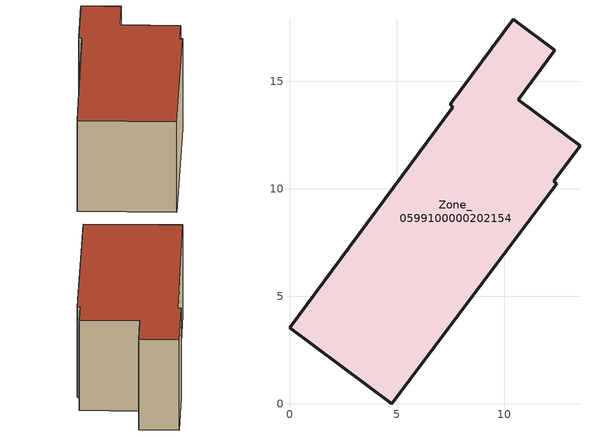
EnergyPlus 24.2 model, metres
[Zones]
Zone_0599100000202154
 floor ground (C_G): 7.6,13.79 7.48,13.94 10.42,17.89 12.35,16.45 10.64,14.15 13.52,12.01 12.3,10.36 12.43,10.24 4.75,0 0,3.54 z1.15
 wall outside (C_F): 12.3,10.36 13.52,12.01 10.64,14.15 12.35,16.45 10.42,17.89 7.48,13.94 7.6,13.79 0,3.54 4.75,0 12.43,10.24 12.3,10.36 z1.15:6.95
 roof outside (C_R): 4.75,0 12.43,10.24 12.3,10.36 13.52,12.01 10.64,14.15 12.35,16.45 10.42,17.89 7.48,13.94 7.6,13.79 0,3.54 z6.95
[BUILDING]
Pand.0599100000202154: North Axis=0; Terrain=City; Loads Convergence Tolerance Value=0.04; Temperature Convergence Tolerance Value=0.4; Solar Distribution=FullExterior; Maximum Number of Warmup Days=25; Minimum Number of Warmup Days=1
[Site:Location]
Rotterdam.The.Hague.AP_ZH_NLD Design_Conditions: Latitude=51.96; Longitude=4.45; Time Zone=1; Elevation=-4.5
[SITE:GROUNDTEMPERATURE:BUILDINGSURFACE]
18, 18, 18, 18, 18, 18, 18, 18, 18, 18, 18, 18
[MATERIAL] Thermal Absorptance=0.9; Solar Absorptance=0.7; Visible Absorptance=0.7
Name | Roughness | Thickness | Conductivity | Density | Specific Heat
G.TI.1965-1974 | MediumSmooth | 0.15 | 0.882353 | 540 | 1210
F.TI.1965-1974 | Rough | 0.3 | 0.697674 | 1920 | 840
R.TI.1965-1974 | MediumRough | 0.2 | 0.232558 | 1500 | 1000
[CONSTRUCTION]
C_G: G.TI.1965-1974
C_F: F.TI.1965-1974
C_R: R.TI.1965-1974
[ZONE]
Zone_0599100000202154: Type=1; Multiplier=1; Ceiling Height=Autocalculate; Volume=Autocalculate; Floor Area=autocalculate; Part of Total Floor Area=Yes
[ZONEINFILTRATION:DESIGNFLOWRATE]
Infil_Zone_0599100000202154: Zone or ZoneList or Space or SpaceList=Zone_0599100000202154; Schedule=AlwaysOn; Design Flow Rate Calculation Method=Flow/Area; Flow Rate per Floor Area=0.003; Constant Term Coefficient=1; Temperature Term Coefficient=0; Velocity Term Coefficient=0; Velocity Squared Term Coefficient=0
[HVACTEMPLATE:ZONE:IDEALLOADSAIRSYSTEM]
Zone_0599100000202154: Maximum Heating Supply Air Temperature=50; Minimum Cooling Supply Air Temperature=13; Maximum Heating Supply Air Humidity Ratio=0.0156; Minimum Cooling Supply Air Humidity Ratio=0.0077; Heating Limit=NoLimit; Cooling Limit=NoLimit; Dehumidification Control Type=ConstantSensibleHeatRatio; Cooling Sensible Heat Ratio=0.7; Dehumidification Setpoint=60; Humidification Control Type=None; Humidification Setpoint=30; Outdoor Air Method=None; Outdoor Air Flow Rate per Person=0.00944; Outdoor Air Flow Rate per Zone Floor Area=0; Outdoor Air Flow Rate per Zone=0; Demand Controlled Ventilation Type=None; Outdoor Air Economizer Type=NoEconomizer; Heat Recovery Type=None; Sensible Heat Recovery Effectiveness=0.7; Latent Heat Recovery Effectiveness=0.65
[ZONECONTROL:THERMOSTAT]
ThermostatControl_Zone_0599100000202154: Zone or ZoneList=Zone_0599100000202154; Control Type Schedule=DualSetpointControlType; Control 1=Thermostat_Zone_0599100000202154; Temperature Difference Between Cutout And Setpoint=0
[THERMOSTATSETPOINT:DUALSETPOINT]
Thermostat_Zone_0599100000202154: Heating Setpoint Temperature Schedule=HeatingSetpoint_Zone_0599100000202154; Cooling Setpoint Temperature Schedule=CoolingSetpoint_Zone_0599100000202154
[SCHEDULE:COMPACT]
HeatingSetpoint_Zone_0599100000202154: Through: 12/31, For: AllDays, Until: 24:00, 21
CoolingSetpoint_Zone_0599100000202154: Through: 12/31, For: AllDays, Until: 24:00, 24
DualSetpointControlType: Through: 12/31, For: AllDays, Until: 24:00, 4
AlwaysOn: Through: 12/31, For: AllDays, Until: 24:00, 1
